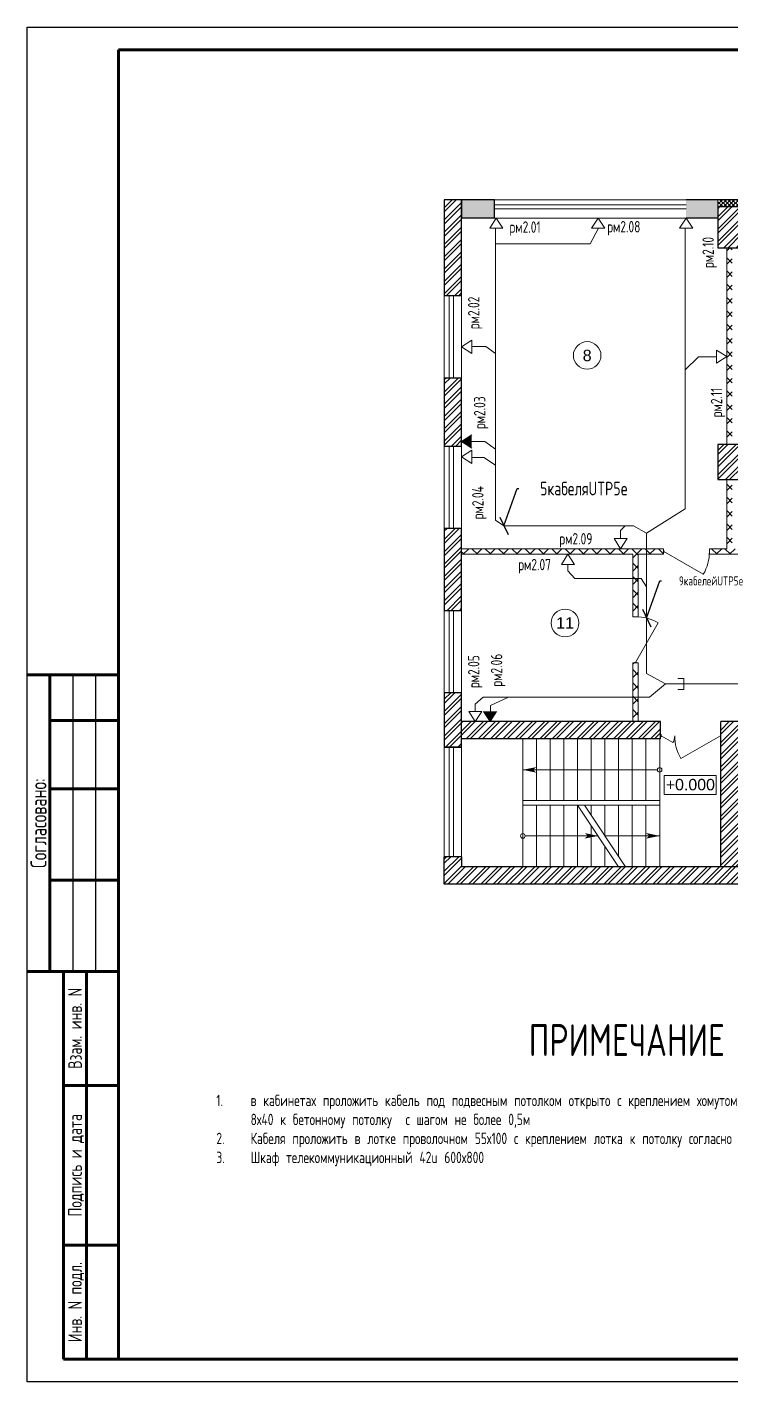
# Model space of a CAD drawing. Header units: millimetres. Extents: x 19315 to 19945, y -12070 to -11773.
# Drawn here: x 19315 to 19469.2, y -12070.5 to -11773.5 of the extents above; entities that cross this region are included whole.
import ezdxf
from ezdxf import colors
from ezdxf.entities.mleader import LeaderData, LeaderLine
from ezdxf.enums import TextEntityAlignment as Align
from ezdxf.math import Vec2, Vec3

# ---------------------------------------------------------------- set-up
doc = ezdxf.new("R2010")
doc.units = ezdxf.units.MM
doc.layers.add('0_FORMAT', color=7, linetype='Continuous')
for name, color, linetype, lineweight in [('OKNА', 153, 'Continuous', 0), ('АР 0', 7, 'Continuous', 15), ('Двери', 12, 'Continuous', 15), ('Лестн', 7, 'Continuous', 0), ('Наружные стены кирпич', 22, 'Continuous', 60), ('Отметки', 7, 'Continuous', 0), ('Перегородки', 249, 'Continuous', 18), ('Штих планы', 7, 'Continuous', 0), ('штрих кирпич', 30, 'Continuous', 0), ('Экспликация', 255, 'Continuous', 15)]:
    doc.layers.add(name, color=color, linetype=linetype, lineweight=lineweight)
doc.layers.add('Наружные стены', color=7, linetype='Continuous', lineweight=30, true_color=0x000000)
doc.layers.add('утепл', color=7, linetype='Continuous', lineweight=0, true_color=0xab9638)
doc.styles.add('1- arial', font='arial.ttf')
doc.styles.add('Arial-прямой', font='arial.ttf')
doc.styles.add('Romans_0.7', font='romans.shx', dxfattribs={"width": 0.7, "height": 300})
doc.styles.get("Standard").update_dxf_attribs({"font": 'txt.shx', "width": 0.7, "height": 2.5})

# ---------------------------------------------------------------- blocks, each defined once
blk = doc.blocks.new('*U9')
at = {"layer": '0_FORMAT'}
for p, q in [((0, 0), (0, 297)), ((0, 297), (630, 297)), ((10, 155), (10, 90)), ((15, 155), (15, 90)), ((20, 90), (8, 90)), ((630, 0), (0, 0))]:
    blk.add_line(p, q, dxfattribs=at)
at = {"layer": '0_FORMAT', "lineweight": 60}
for p, q in [((20, 5), (20, 292)), ((20, 292), (625, 292)), ((20, 155), (0, 155)), ((5, 155), (5, 90)), ((20, 145), (5, 145)), ((20, 130), (5, 130)), ((20, 110), (5, 110)), ((20, 90), (0, 90)), ((8, 5), (8, 90)), ((13, 5), (13, 90)), ((20, 65), (8, 65)), ((20, 30), (8, 30)), ((20, 5), (8, 5)), ((625, 5), (20, 5))]:
    blk.add_line(p, q, dxfattribs=at)
at = {"layer": '0_FORMAT', "style": 'Romans_0.7', "width": 0.7}
for s, height, p in [('Согласовано:', 3.5, (2.5, 122.5)), ('Взам. инв. N', 3, (10.5, 77.5)), ('Подпись и дата', 3, (10.5, 47.5)), ('Инв. N подл.', 3, (10.5, 17.5))]:
    blk.add_text(s, height=height, rotation=90, dxfattribs=at).set_placement(p, align=Align.MIDDLE_CENTER)
for tag, p in [('ДОЛЖНОСТЬ_1', (441.5, 32.5)), ('ФАМИЛИЯ_1', (460.5, 32.5)), ('ДОЛЖНОСТЬ_2', (441.5, 27.5)), ('ФАМИЛИЯ_2', (460.5, 27.5)), ('ДОЛЖНОСТЬ_3', (441.5, 22.5)), ('ФАМИЛИЯ_3', (460.5, 22.5)), ('ДОЛЖНОСТЬ_4', (441.5, 17.5)), ('ФАМИЛИЯ_4', (460.5, 17.5)), ('ДОЛЖНОСТЬ_5', (441.5, 12.5)), ('ФАМИЛИЯ_5', (460.5, 12.5)), ('ДОЛЖНОСТЬ_6', (441.5, 7.5)), ('ФАМИЛИЯ_6', (460.5, 7.5))]:
    blk.add_attdef(tag, text='', height=3, dxfattribs=at).set_placement(p, align=Align.MIDDLE_LEFT)
for tag, p in [('СТАДИЯ', (582.5, 25)), ('ЛИСТ', (597.5, 25)), ('ЛИСТОВ', (615, 25))]:
    blk.add_attdef(tag, text='', height=3, dxfattribs=at).set_placement(p, align=Align.MIDDLE_CENTER)
blk = doc.blocks.new('Экспл_Помещений')
at = {"layer": 'Экспликация'}
blk.add_circle((0, 0), 3, dxfattribs=at)
at = {"layer": 'Экспликация', "color": 0, "style": '1- arial', "flags": 12}
blk.add_attdef('№_ПОМЕЩЕНИЯ', text='', height=2.5, dxfattribs=at).set_placement((0, 0), align=Align.MIDDLE_CENTER)
blk = doc.blocks.new('A$C75693DE6')
at = {"color": 3, "lineweight": 13, "ltscale": 0.1}
for p, q in [((-1.44, 2.23), (0, 0)), ((-1.44, 2.23), (1.44, 2.23)), ((1.44, 2.23), (0, 0))]:
    blk.add_line(p, q, dxfattribs=at)
blk = doc.blocks.new('_Oblique')
at = {"color": 0, "linetype": 'ByBlock', "lineweight": -2}
blk.add_line((-0.5, -0.5), (0.5, 0.5), dxfattribs=at)

msp = doc.modelspace()

# ---------------------------------------------------------------- hatches: boundary and pattern name
at = {"lineweight": 13, "ltscale": 0.1}
h = msp.add_hatch(color=4, dxfattribs=at)
h.dxf.hatch_style = 1
h.set_gradient(color1=(255, 0, 0), color2=(255, 0, 0), tint=1)
h.paths.add_polyline_path([(19412.46, -11862.88), (19410.23, -11864.32), (19412.46, -11865.76)])
h = msp.add_hatch(color=4, dxfattribs=at)
h.dxf.hatch_style = 1
h.set_gradient(color1=(255, 0, 0), color2=(255, 0, 0), tint=1)
h.paths.add_polyline_path([(19415.01, -11923.5), (19416.45, -11925.73), (19417.89, -11923.5)])
at = {"layer": 'утепл'}
h = msp.add_hatch(dxfattribs=at)
h.set_pattern_fill('ANSI37', scale=0.2, style=0)
h.set_pattern_definition([(45, (21126.2035, -13160.87845), (-0.4490128, 0.4490128), []), (135, (21126.2035, -13160.87845), (-0.4490128, -0.4490128), [])])
h.paths.add_polyline_path([(19591.48, -11959.83), (19588.93, -11959.83), (19588.93, -11961.33), (19591.48, -11961.33)])
h.paths.add_polyline_path([(19588.93, -11959.83), (19586.38, -11959.83), (19586.38, -11961.33), (19588.93, -11961.33)])
h.paths.add_polyline_path([(19468.93, -11811.33), (19466.38, -11811.33), (19466.38, -11812.83), (19468.93, -11812.83)])
h.paths.add_polyline_path([(19471.48, -11811.33), (19468.93, -11811.33), (19468.93, -11812.83), (19471.48, -11812.83)])
h.paths.add_polyline_path([(19531.48, -11811.33), (19528.93, -11811.33), (19528.93, -11812.83), (19531.48, -11812.83)])
h.paths.add_polyline_path([(19528.93, -11811.33), (19526.38, -11811.33), (19526.38, -11812.83), (19528.93, -11812.83)])
h.paths.add_polyline_path([(19590.83, -11811.33), (19588.93, -11811.33), (19588.93, -11812.83), (19590.83, -11812.83)])
h.paths.add_polyline_path([(19588.93, -11811.33), (19587.03, -11811.33), (19587.03, -11812.83), (19588.93, -11812.83)])
h.paths.add_polyline_path([(19650.83, -11811.33), (19648.93, -11811.33), (19648.93, -11812.83), (19650.83, -11812.83)])
h.paths.add_polyline_path([(19648.93, -11811.33), (19647.03, -11811.33), (19647.03, -11812.83), (19648.93, -11812.83)])
at = {"layer": 'Штих планы'}
h = msp.add_hatch(dxfattribs=at)
h.set_pattern_fill('ANSI36', color=256, scale=0.5, style=0)
h.set_pattern_definition([(45, (19624.4339, -11813.8448), (0.841899, 3.086963), [3.96875, -0.79375, 0, -0.79375])])
h.paths.add_polyline_path([(19633.43, -11811.33), (19620.03, -11811.33), (19620.03, -11813.83), (19633.43, -11813.83)])
h.paths.add_polyline_path([(19633.43, -11813.83), (19620.03, -11813.83), (19620.03, -11815.33), (19633.43, -11815.33)])
h.paths.add_polyline_path([(19537.43, -11811.33), (19531.48, -11811.33), (19531.48, -11812.83), (19531.48, -11813.83), (19537.43, -11813.83)])
h.paths.add_polyline_path([(19537.43, -11813.83), (19531.48, -11813.83), (19531.48, -11815.33), (19537.43, -11815.33)])
h.paths.add_polyline_path([(19526.38, -11813.83), (19519.43, -11813.83), (19519.43, -11815.33), (19526.38, -11815.33)])
h.paths.add_polyline_path([(19526.38, -11812.83), (19526.38, -11811.33), (19519.43, -11811.33), (19519.43, -11813.83), (19526.38, -11813.83)])
h.paths.add_polyline_path([(19477.43, -11813.83), (19471.48, -11813.83), (19471.48, -11815.33), (19477.43, -11815.33)])
h.paths.add_polyline_path([(19477.43, -11811.33), (19471.48, -11811.33), (19471.48, -11812.83), (19471.48, -11813.83), (19477.43, -11813.83)])
h.paths.add_polyline_path([(19466.38, -11811.33), (19459.43, -11811.33), (19459.43, -11813.83), (19466.38, -11813.83), (19466.38, -11812.83)])
h.paths.add_polyline_path([(19466.38, -11813.83), (19459.43, -11813.83), (19459.43, -11815.33), (19466.38, -11815.33)])
h.paths.add_polyline_path([(19690.43, -11811.33), (19666.43, -11811.33), (19666.43, -11813.83), (19690.43, -11813.83)])
h.paths.add_polyline_path([(19690.43, -11813.83), (19666.43, -11813.83), (19666.43, -11815.33), (19690.43, -11815.33)])
h.paths.add_polyline_path([(19707.63, -11811.33), (19699.43, -11811.33), (19699.43, -11813.83), (19707.63, -11813.83)])
h.paths.add_polyline_path([(19707.63, -11813.83), (19699.43, -11813.83), (19699.43, -11815.33), (19707.63, -11815.33)])
h.paths.add_polyline_path([(19417.43, -11811.33), (19410.23, -11811.33), (19410.23, -11813.83), (19417.43, -11813.83)])
h.paths.add_polyline_path([(19417.43, -11813.83), (19410.23, -11813.83), (19410.23, -11815.33), (19417.43, -11815.33)])
h.paths.add_polyline_path([(19553.93, -11811.33), (19546.43, -11811.33), (19546.43, -11813.83), (19553.93, -11813.83)])
h.paths.add_polyline_path([(19553.93, -11813.83), (19546.43, -11813.83), (19546.43, -11815.33), (19553.93, -11815.33)])
h.paths.add_polyline_path([(19570.43, -11813.83), (19562.93, -11813.83), (19562.93, -11815.33), (19570.43, -11815.33)])
h.paths.add_polyline_path([(19570.43, -11811.33), (19562.93, -11811.33), (19562.93, -11813.83), (19570.43, -11813.83)])
h.paths.add_polyline_path([(19587.03, -11811.33), (19579.43, -11811.33), (19579.43, -11813.83), (19587.03, -11813.83), (19587.03, -11812.83)])
h.paths.add_polyline_path([(19587.03, -11813.83), (19579.43, -11813.83), (19579.43, -11815.33), (19587.03, -11815.33)])
h.paths.add_polyline_path([(19592.83, -11813.83), (19590.83, -11813.83), (19590.83, -11815.33), (19592.83, -11815.33)])
h.paths.add_polyline_path([(19592.83, -11811.33), (19590.83, -11811.33), (19590.83, -11812.83), (19590.83, -11813.83), (19592.83, -11813.83)])
h.paths.add_polyline_path([(19647.03, -11813.83), (19645.43, -11813.83), (19645.43, -11815.33), (19647.03, -11815.33)])
h.paths.add_polyline_path([(19647.03, -11811.33), (19645.43, -11811.33), (19645.43, -11813.83), (19647.03, -11813.83), (19647.03, -11812.83)])
h.paths.add_polyline_path([(19657.43, -11811.33), (19650.83, -11811.33), (19650.83, -11812.83), (19650.83, -11813.83), (19657.43, -11813.83)])
h.paths.add_polyline_path([(19657.43, -11813.83), (19650.83, -11813.83), (19650.83, -11815.33), (19657.43, -11815.33)])
h = msp.add_hatch(dxfattribs=at)
h.set_pattern_fill('ANSI37', color=256, scale=0.65, style=0)
h.set_pattern_definition([(45, (19469.0377, -11839.3211), (-1.459292, 1.459292), []), (135, (19469.0377, -11839.3211), (-1.459292, -1.459292), [])])
h.paths.add_polyline_path([(19469.53, -11821.83), (19468.93, -11821.83), (19468.93, -11864.98), (19469.53, -11864.98)])
h.paths.add_polyline_path([(19468.93, -11821.83), (19468.33, -11821.83), (19468.33, -11864.98), (19468.93, -11864.98)])
h.paths.add_polyline_path([(19529.53, -11821.83), (19528.93, -11821.83), (19528.93, -11864.98), (19529.53, -11864.98)])
h.paths.add_polyline_path([(19528.93, -11821.83), (19528.33, -11821.83), (19528.33, -11864.98), (19528.93, -11864.98)])
h.paths.add_polyline_path([(19549.93, -11887.83), (19529.53, -11887.83), (19529.53, -11872.68), (19528.93, -11872.68), (19528.93, -11889.03), (19549.93, -11889.03)])
h.paths.add_polyline_path([(19528.93, -11872.68), (19528.33, -11872.68), (19528.33, -11887.83), (19500.03, -11887.83), (19500.03, -11889.03), (19528.93, -11889.03)])
h.paths.add_polyline_path([(19489.93, -11887.83), (19469.53, -11887.83), (19469.53, -11872.68), (19468.93, -11872.68), (19468.93, -11889.03), (19489.93, -11889.03)])
h.paths.add_polyline_path([(19468.93, -11872.68), (19468.33, -11872.68), (19468.33, -11887.83), (19464.53, -11887.83), (19464.53, -11889.03), (19468.93, -11889.03)])
h.paths.add_polyline_path([(19448.93, -11912.83), (19447.73, -11912.83), (19447.73, -11925.73), (19448.93, -11925.73)])
h.paths.add_polyline_path([(19448.93, -11889.03), (19454.43, -11889.03), (19454.43, -11887.83), (19410.23, -11887.83), (19410.23, -11889.03), (19447.73, -11889.03), (19447.73, -11902.73), (19448.93, -11902.73)])
h.paths.add_polyline_path([(19587.03, -11887.83), (19560.03, -11887.83), (19560.03, -11889.03), (19560.65, -11889.03), (19587.03, -11889.03)])
h.paths.add_polyline_path([(19581.53, -11908.43), (19558.33, -11908.43), (19558.33, -11920.63), (19559.53, -11920.63), (19559.53, -11909.63), (19581.53, -11909.63)])
h.paths.add_polyline_path([(19631.23, -11908.43), (19625.63, -11908.43), (19625.63, -11909.63), (19630.03, -11909.63), (19630.03, -11925.73), (19631.23, -11925.73)])
h.paths.add_polyline_path([(19664.93, -11889.03), (19663.73, -11889.03), (19663.73, -11902.73), (19664.93, -11902.73)])
h.paths.add_polyline_path([(19664.93, -11912.83), (19663.73, -11912.83), (19663.73, -11925.73), (19664.93, -11925.73)])
at = {"layer": 'штрих кирпич'}
h = msp.add_hatch(dxfattribs=at)
h.set_pattern_fill('ANSI32', color=256, scale=0.2, style=0)
h.set_pattern_definition([(45, (10410.9705, -8989.6035), (-1.3470384, 1.3470384), []), (45, (10411.8685, -8989.6035), (-1.3470384, 1.3470384), [])])
h.paths.add_polyline_path([(19711.43, -11883.33), (19708.93, -11883.33), (19708.93, -11892.33), (19711.43, -11892.33)])
h.paths.add_polyline_path([(19708.93, -11883.33), (19707.63, -11883.33), (19707.63, -11892.33), (19708.93, -11892.33)])
h.paths.add_polyline_path([(19711.43, -11850.33), (19708.93, -11850.33), (19708.93, -11865.33), (19711.43, -11865.33)])
h.paths.add_polyline_path([(19708.93, -11850.33), (19707.63, -11850.33), (19707.63, -11865.33), (19708.93, -11865.33)])
h.paths.add_polyline_path([(19708.93, -11813.83), (19707.63, -11813.83), (19707.63, -11823.33), (19708.93, -11823.33)])
h.paths.add_polyline_path([(19711.43, -11813.83), (19708.93, -11813.83), (19708.93, -11823.33), (19711.43, -11823.33)])
h.paths.add_polyline_path([(19711.43, -11811.33), (19708.93, -11811.33), (19708.93, -11813.83), (19711.43, -11813.83)])
h.paths.add_polyline_path([(19708.93, -11811.33), (19707.63, -11811.33), (19707.63, -11813.83), (19708.93, -11813.83)])
h.paths.add_polyline_path([(19708.93, -11928.83), (19707.63, -11928.83), (19707.63, -11931.33), (19708.93, -11931.33)])
h.paths.add_polyline_path([(19711.43, -11928.83), (19708.93, -11928.83), (19708.93, -11931.33), (19711.43, -11931.33)])
h.paths.add_polyline_path([(19711.43, -11919.33), (19708.93, -11919.33), (19708.93, -11928.83), (19711.43, -11928.83)])
h.paths.add_polyline_path([(19708.93, -11919.33), (19707.63, -11919.33), (19707.63, -11928.83), (19708.93, -11928.83)])
h.paths.add_polyline_path([(19408.93, -11850.33), (19406.43, -11850.33), (19406.43, -11865.33), (19408.93, -11865.33)])
h.paths.add_polyline_path([(19410.23, -11919.33), (19408.93, -11919.33), (19408.93, -11928.83), (19410.23, -11928.83)])
h.paths.add_polyline_path([(19408.93, -11919.33), (19406.43, -11919.33), (19406.43, -11928.83), (19408.93, -11928.83)])
h.paths.add_polyline_path([(19410.23, -11883.33), (19408.93, -11883.33), (19408.93, -11901.33), (19410.23, -11901.33)])
h.paths.add_polyline_path([(19408.93, -11883.33), (19406.43, -11883.33), (19406.43, -11901.33), (19408.93, -11901.33)])
h.paths.add_polyline_path([(19410.23, -11850.33), (19408.93, -11850.33), (19408.93, -11865.33), (19410.23, -11865.33)])
h.paths.add_polyline_path([(19588.93, -11950.83), (19586.38, -11950.83), (19586.38, -11958.83), (19588.93, -11958.83)])
h.paths.add_polyline_path([(19591.48, -11950.83), (19588.93, -11950.83), (19588.93, -11958.83), (19591.48, -11958.83)])
h.paths.add_polyline_path([(19591.48, -11958.83), (19588.93, -11958.83), (19588.93, -11959.83), (19591.48, -11959.83)])
h.paths.add_polyline_path([(19588.93, -11958.83), (19586.38, -11958.83), (19586.38, -11959.83), (19588.93, -11959.83)])
h.paths.add_polyline_path([(19586.38, -11958.83), (19528.93, -11958.83), (19528.93, -11961.33), (19586.38, -11961.33), (19586.38, -11959.83)])
h.paths.add_polyline_path([(19586.38, -11957.53), (19528.93, -11957.53), (19528.93, -11958.83), (19586.38, -11958.83)])
h.paths.add_polyline_path([(19631.93, -11958.83), (19591.48, -11958.83), (19591.48, -11959.83), (19591.48, -11961.33), (19631.93, -11961.33)])
h.paths.add_polyline_path([(19631.93, -11957.53), (19591.48, -11957.53), (19591.48, -11958.83), (19631.93, -11958.83)])
h.paths.add_polyline_path([(19528.93, -11812.83), (19526.38, -11812.83), (19526.38, -11813.83), (19528.93, -11813.83)])
h.paths.add_polyline_path([(19531.48, -11812.83), (19528.93, -11812.83), (19528.93, -11813.83), (19531.48, -11813.83)])
h.paths.add_polyline_path([(19531.48, -11813.83), (19528.93, -11813.83), (19528.93, -11821.83), (19531.48, -11821.83)])
h.paths.add_polyline_path([(19528.93, -11813.83), (19526.38, -11813.83), (19526.38, -11821.83), (19528.93, -11821.83)])
h.paths.add_polyline_path([(19468.93, -11812.83), (19466.38, -11812.83), (19466.38, -11813.83), (19468.93, -11813.83)])
h.paths.add_polyline_path([(19471.48, -11812.83), (19468.93, -11812.83), (19468.93, -11813.83), (19471.48, -11813.83)])
h.paths.add_polyline_path([(19471.48, -11813.83), (19468.93, -11813.83), (19468.93, -11821.83), (19471.48, -11821.83)])
h.paths.add_polyline_path([(19468.93, -11813.83), (19466.38, -11813.83), (19466.38, -11821.83), (19468.93, -11821.83)])
h.paths.add_polyline_path([(19471.48, -11864.98), (19468.93, -11864.98), (19468.93, -11868.83), (19471.48, -11868.83)])
h.paths.add_polyline_path([(19468.93, -11864.98), (19466.38, -11864.98), (19466.38, -11868.83), (19468.93, -11868.83)])
h.paths.add_polyline_path([(19468.93, -11868.83), (19466.38, -11868.83), (19466.38, -11872.68), (19468.93, -11872.68)])
h.paths.add_polyline_path([(19471.48, -11868.83), (19468.93, -11868.83), (19468.93, -11872.68), (19471.48, -11872.68)])
h.paths.add_polyline_path([(19528.93, -11864.98), (19526.38, -11864.98), (19526.38, -11868.83), (19528.93, -11868.83)])
h.paths.add_polyline_path([(19531.48, -11864.98), (19528.93, -11864.98), (19528.93, -11868.83), (19531.48, -11868.83)])
h.paths.add_polyline_path([(19531.48, -11868.83), (19528.93, -11868.83), (19528.93, -11872.68), (19531.48, -11872.68)])
h.paths.add_polyline_path([(19528.93, -11868.83), (19526.38, -11868.83), (19526.38, -11872.68), (19528.93, -11872.68)])
h.paths.add_polyline_path([(19408.93, -11928.83), (19406.43, -11928.83), (19406.43, -11931.33), (19408.93, -11931.33)])
h.paths.add_polyline_path([(19410.23, -11928.83), (19408.93, -11928.83), (19408.93, -11931.33), (19410.23, -11931.33)])
h.paths.add_polyline_path([(19408.93, -11955.33), (19406.43, -11955.33), (19406.43, -11958.83), (19408.93, -11958.83)])
h.paths.add_polyline_path([(19410.23, -11955.33), (19408.93, -11955.33), (19408.93, -11958.83), (19468.93, -11958.83), (19468.93, -11957.53), (19410.23, -11957.53)])
h.paths.add_polyline_path([(19468.93, -11958.83), (19408.93, -11958.83), (19408.93, -11961.33), (19468.93, -11961.33)])
h.paths.add_polyline_path([(19708.93, -11955.33), (19707.63, -11955.33), (19707.63, -11957.53), (19648.93, -11957.53), (19648.93, -11958.83), (19708.93, -11958.83)])
h.paths.add_polyline_path([(19711.43, -11955.33), (19708.93, -11955.33), (19708.93, -11958.83), (19711.43, -11958.83)])
h.paths.add_polyline_path([(19711.43, -11958.83), (19708.93, -11958.83), (19708.93, -11961.33), (19711.43, -11961.33)])
h.paths.add_polyline_path([(19648.93, -11812.83), (19647.03, -11812.83), (19647.03, -11813.83), (19648.93, -11813.83)])
h.paths.add_polyline_path([(19650.83, -11812.83), (19648.93, -11812.83), (19648.93, -11813.83), (19650.83, -11813.83)])
h.paths.add_polyline_path([(19650.83, -11813.83), (19648.93, -11813.83), (19648.93, -11821.83), (19649.18, -11821.83), (19650.83, -11821.83)])
h.paths.add_polyline_path([(19648.93, -11813.83), (19647.03, -11813.83), (19647.03, -11821.83), (19648.93, -11821.83)])
h.paths.add_polyline_path([(19650.83, -11831.93), (19648.93, -11831.93), (19648.93, -11868.83), (19650.83, -11868.83)])
h.paths.add_polyline_path([(19648.93, -11831.93), (19647.03, -11831.93), (19647.03, -11868.83), (19648.93, -11868.83)])
h.paths.add_polyline_path([(19650.83, -11868.83), (19648.93, -11868.83), (19648.93, -11889.03), (19650.83, -11889.03)])
h.paths.add_polyline_path([(19648.93, -11868.83), (19647.03, -11868.83), (19647.03, -11889.03), (19648.93, -11889.03)])
h.paths.add_polyline_path([(19707.63, -11925.73), (19648.93, -11925.73), (19648.93, -11928.83), (19707.63, -11928.83)])
h.paths.add_polyline_path([(19707.63, -11928.83), (19648.93, -11928.83), (19648.93, -11929.53), (19707.63, -11929.53)])
h.paths.add_polyline_path([(19648.93, -11925.73), (19647.03, -11925.73), (19647.03, -11928.83), (19648.93, -11928.83)])
h.paths.add_polyline_path([(19648.93, -11928.83), (19647.03, -11928.83), (19647.03, -11929.08), (19647.03, -11929.53), (19648.93, -11929.53)])
h.paths.add_polyline_path([(19648.93, -11957.53), (19631.93, -11957.53), (19631.93, -11958.83), (19648.93, -11958.83)])
h.paths.add_polyline_path([(19648.93, -11958.83), (19631.93, -11958.83), (19631.93, -11961.33), (19648.93, -11961.33)])
h.paths.add_polyline_path([(19708.93, -11958.83), (19648.93, -11958.83), (19648.93, -11961.33), (19708.93, -11961.33)])
h.paths.add_polyline_path([(19453.83, -11925.73), (19410.23, -11925.73), (19410.23, -11928.83), (19453.83, -11928.83), (19453.83, -11928.58)])
h.paths.add_polyline_path([(19453.83, -11928.83), (19410.23, -11928.83), (19410.23, -11929.53), (19453.83, -11929.53)])
h.paths.add_polyline_path([(19408.93, -11958.83), (19406.43, -11958.83), (19406.43, -11961.33), (19408.93, -11961.33)])
h.paths.add_polyline_path([(19468.93, -11928.83), (19467.03, -11928.83), (19467.03, -11957.53), (19468.93, -11957.53)])
h.paths.add_polyline_path([(19470.83, -11928.83), (19468.93, -11928.83), (19468.93, -11957.53), (19470.83, -11957.53)])
h.paths.add_polyline_path([(19470.83, -11925.73), (19468.93, -11925.73), (19468.93, -11928.83), (19470.83, -11928.83)])
h.paths.add_polyline_path([(19468.93, -11925.73), (19467.03, -11925.73), (19467.03, -11928.83), (19468.93, -11928.83)])
h.paths.add_polyline_path([(19528.93, -11958.83), (19468.93, -11958.83), (19468.93, -11961.33), (19528.93, -11961.33)])
h.paths.add_polyline_path([(19528.93, -11957.53), (19468.93, -11957.53), (19468.93, -11958.83), (19528.93, -11958.83)])
h.paths.add_polyline_path([(19530.83, -11928.83), (19528.93, -11928.83), (19528.93, -11957.53), (19530.83, -11957.53)])
h.paths.add_polyline_path([(19528.93, -11928.83), (19527.03, -11928.83), (19527.03, -11957.53), (19528.93, -11957.53)])
h.paths.add_polyline_path([(19528.93, -11925.73), (19527.03, -11925.73), (19527.03, -11928.83), (19528.93, -11928.83)])
h.paths.add_polyline_path([(19530.83, -11925.73), (19528.93, -11925.73), (19528.93, -11928.83), (19530.83, -11928.83)])
h.paths.add_polyline_path([(19633.83, -11929.08), (19633.83, -11928.83), (19631.93, -11928.83), (19631.93, -11957.53), (19633.83, -11957.53)])
h.paths.add_polyline_path([(19631.93, -11928.83), (19630.03, -11928.83), (19630.03, -11957.53), (19631.93, -11957.53)])
h.paths.add_polyline_path([(19631.93, -11925.73), (19630.03, -11925.73), (19630.03, -11928.83), (19631.93, -11928.83)])
h.paths.add_polyline_path([(19633.83, -11925.73), (19631.93, -11925.73), (19631.93, -11928.83), (19633.83, -11928.83), (19633.83, -11928.58)])
h.paths.add_polyline_path([(19588.93, -11868.83), (19587.03, -11868.83), (19587.03, -11889.03), (19588.93, -11889.03)])
h.paths.add_polyline_path([(19590.83, -11868.83), (19588.93, -11868.83), (19588.93, -11889.03), (19590.83, -11889.03)])
h.paths.add_polyline_path([(19588.93, -11813.83), (19587.03, -11813.83), (19587.03, -11868.83), (19588.93, -11868.83)])
h.paths.add_polyline_path([(19590.83, -11813.83), (19588.93, -11813.83), (19588.93, -11868.83), (19590.83, -11868.83)])
h.paths.add_polyline_path([(19588.93, -11812.83), (19587.03, -11812.83), (19587.03, -11813.83), (19588.93, -11813.83)])
h.paths.add_polyline_path([(19590.83, -11812.83), (19588.93, -11812.83), (19588.93, -11813.83), (19590.83, -11813.83)])
h.paths.add_polyline_path([(19410.23, -11832.33), (19406.43, -11832.33), (19406.43, -11811.33), (19410.23, -11811.33)])

# ---------------------------------------------------------------- linework, layer by layer
at = {"color": 4, "lineweight": 13, "ltscale": 0.1}
for p, q in [((19417.64, -11820.99), (19417.64, -11817.56)), ((19438.42, -11820.99), (19440.22, -11817.56)), ((19459.22, -11879.11), (19459.22, -11817.56)), ((19417.64, -11820.99), (19417.64, -11881.56)), ((19417.64, -11820.99), (19438.42, -11820.99)), ((19412.46, -11843.48), (19415.51, -11843.48)), ((19415.51, -11843.48), (19417.64, -11845.05)), ((19462.17, -11845.75), (19459.22, -11848.6)), ((19466.11, -11845.75), (19462.17, -11845.75)), ((19412.46, -11864.34), (19415.33, -11864.34)), ((19415.33, -11864.34), (19417.64, -11866.02)), ((19412.46, -11867.81), (19415.08, -11867.81)), ((19415.08, -11867.81), (19417.64, -11869.53)), ((19450.75, -11884.41), (19459.22, -11879.11)), ((19417.64, -11881.56), (19419.5, -11882.79)), ((19419.5, -11882.79), (19447.9, -11882.79)), ((19445.05, -11883.84), (19446.08, -11882.79)), ((19447.9, -11882.79), (19450.75, -11884.41)), ((19445.05, -11885.6), (19445.05, -11883.84)), ((19450.75, -11884.41), (19450.75, -11915.14)), ((19433.5, -11891.26), (19433.5, -11892.67)), ((19433.5, -11892.67), (19435.03, -11894.32)), ((19435.03, -11894.32), (19449.54, -11894.32)), ((19449.54, -11894.32), (19450.75, -11896.21)), ((19450.75, -11915.14), (19454.91, -11917.47)), ((19451.42, -11920.34), (19454.91, -11917.47)), ((19454.91, -11917.47), (19532.97, -11917.47)), ((19413.2, -11921.9), (19414.97, -11920.34)), ((19414.97, -11920.34), (19451.42, -11920.34)), ((19416.52, -11922.19), (19420.52, -11920.34)), ((19413.2, -11923.5), (19413.2, -11921.9)), ((19416.52, -11923.5), (19416.52, -11922.19))]:
    msp.add_line(p, q, dxfattribs=at)
at = {"color": 3, "lineweight": 13, "ltscale": 0.1}
for p, q in [((19412.46, -11862.88), (19410.23, -11864.32)), ((19412.46, -11865.76), (19410.23, -11864.32)), ((19415.01, -11923.5), (19416.45, -11925.73)), ((19417.89, -11923.5), (19416.45, -11925.73))]:
    msp.add_line(p, q, dxfattribs=at)
at = {"lineweight": 13, "ltscale": 0.1}
for p, q in [((19458.9, -11916.29), (19457.61, -11916.29)), ((19458.9, -11916.29), (19458.9, -11918.66)), ((19458.9, -11918.66), (19457.61, -11918.66))]:
    msp.add_line(p, q, dxfattribs=at)
at = {"layer": 'OKNА'}
for p, q in [((19417.43, -11812.43), (19459.43, -11812.43)), ((19417.43, -11813.33), (19459.43, -11813.33)), ((19407.53, -11832.33), (19407.53, -11850.33)), ((19408.43, -11832.33), (19408.43, -11850.33)), ((19407.53, -11865.33), (19407.53, -11883.33)), ((19408.43, -11865.33), (19408.43, -11883.33)), ((19407.53, -11901.33), (19407.53, -11919.33)), ((19408.43, -11901.33), (19408.43, -11919.33)), ((19407.53, -11931.33), (19407.53, -11955.33)), ((19408.43, -11931.33), (19408.43, -11955.33))]:
    msp.add_line(p, q, dxfattribs=at)
at = {"layer": 'Двери'}
for p, q in [((19454.53, -11888.43), (19463.19, -11893.43)), ((19448.33, -11912.73), (19453.33, -11904.07)), ((19453.93, -11928.83), (19456.53, -11930.33)), ((19466.93, -11928.83), (19458.27, -11933.83))]:
    msp.add_line(p, q, dxfattribs=at)
for points in [[(19454.53, -11888.68), (19454.53, -11888.18), (19454.43, -11888.18), (19454.43, -11888.68)], [(19448.08, -11912.73), (19448.58, -11912.73), (19448.58, -11912.83), (19448.08, -11912.83)], [(19453.93, -11929.08), (19453.93, -11928.58), (19453.83, -11928.58), (19453.83, -11929.08)], [(19467.03, -11929.08), (19467.03, -11928.58), (19466.93, -11928.58), (19466.93, -11929.08)]]:
    msp.add_lwpolyline(points, close=True, dxfattribs=at)
at = {"layer": 'Двери', "ltscale": 0.5}
for centre, radius, start, end in [((19454.53, -11888.43), 10, 330, 360), ((19448.33, -11912.73), 10, 60, 90), ((19453.93, -11928.83), 3, 330, 0), ((19466.93, -11928.83), 10, 180, 210)]:
    msp.add_arc(centre, radius, start, end, dxfattribs=at)
at = {"layer": 'Лестн', "ltscale": 10}
for p, q in [((19423.63, -11929.53), (19423.63, -11943.03)), ((19426.63, -11929.53), (19426.63, -11943.03)), ((19429.63, -11929.53), (19429.63, -11943.03)), ((19432.63, -11929.53), (19432.63, -11943.03)), ((19435.63, -11929.53), (19435.63, -11943.03)), ((19438.63, -11929.53), (19438.63, -11943.03)), ((19441.63, -11929.53), (19441.63, -11943.03)), ((19444.63, -11929.53), (19444.63, -11943.03)), ((19447.63, -11929.53), (19447.63, -11943.03)), ((19450.63, -11929.53), (19450.63, -11943.03)), ((19453.63, -11929.53), (19453.63, -11943.03)), ((19423.63, -11943.03), (19423.63, -11944.03)), ((19423.63, -11943.03), (19453.63, -11943.03)), ((19423.63, -11944.03), (19453.63, -11944.03)), ((19423.63, -11957.53), (19423.63, -11944.03)), ((19426.63, -11957.53), (19426.63, -11944.03)), ((19429.63, -11957.53), (19429.63, -11944.03)), ((19432.63, -11957.53), (19432.63, -11944.03)), ((19435.63, -11957.53), (19435.63, -11944.03)), ((19438.63, -11946.28), (19438.63, -11944.03)), ((19441.63, -11950.78), (19441.63, -11944.03)), ((19444.63, -11955.28), (19444.63, -11944.03)), ((19447.63, -11957.53), (19447.63, -11944.03)), ((19450.63, -11957.53), (19450.63, -11944.03)), ((19453.63, -11943.03), (19453.63, -11944.03)), ((19453.63, -11957.53), (19453.63, -11944.03)), ((19438.63, -11957.53), (19438.63, -11948.53)), ((19441.63, -11957.53), (19441.63, -11953.03))]:
    msp.add_line(p, q, dxfattribs=at)
at = {"layer": 'Лестн'}
for p, q in [((19453.13, -11936.28), (19423.63, -11936.28)), ((19435.63, -11944.03), (19444.63, -11957.53)), ((19437.13, -11944.03), (19446.13, -11957.53)), ((19440.13, -11950.78), (19424.13, -11950.78)), ((19453.63, -11950.78), (19441.63, -11950.78))]:
    msp.add_line(p, q, dxfattribs=at)
for centre in [(19453.63, -11936.28), (19423.63, -11950.78)]:
    msp.add_circle(centre, 0.5, dxfattribs=at)
at = {"layer": 'Лестн', "lineweight": 0}
for points in [[(19423.63, -11936.28), (19426.58, -11935.7), (19425.94, -11936.3)], [(19423.63, -11936.28), (19426.57, -11936.91), (19425.94, -11936.3)], [(19440.13, -11950.78), (19437.19, -11951.36), (19437.83, -11950.76)], [(19440.13, -11950.78), (19437.2, -11950.15), (19437.83, -11950.76)], [(19453.63, -11950.78), (19450.69, -11951.36), (19451.33, -11950.76)], [(19453.63, -11950.78), (19450.7, -11950.15), (19451.33, -11950.76)]]:
    msp.add_solid(points, dxfattribs=at)
at = {"layer": 'Наружные стены'}
for p, q in [((19417.43, -11811.33), (19410.23, -11811.33)), ((19410.23, -11811.33), (19410.23, -11815.33)), ((19417.43, -11815.33), (19417.43, -11811.33)), ((19477.43, -11811.33), (19459.43, -11811.33)), ((19417.43, -11815.33), (19410.23, -11815.33)), ((19466.38, -11815.33), (19459.43, -11815.33))]:
    msp.add_line(p, q, dxfattribs=at)
at = {"layer": 'Наружные стены', "lineweight": 15}
for p, q in [((19459.43, -11811.33), (19417.43, -11811.33)), ((19417.43, -11815.33), (19459.43, -11815.33)), ((19406.43, -11832.33), (19406.43, -11850.33)), ((19410.23, -11832.33), (19410.23, -11850.33)), ((19406.43, -11865.33), (19406.43, -11883.33)), ((19410.23, -11865.33), (19410.23, -11883.33)), ((19406.43, -11901.33), (19406.43, -11919.33)), ((19410.23, -11901.33), (19410.23, -11919.33)), ((19406.43, -11931.33), (19406.43, -11955.33)), ((19410.23, -11931.33), (19410.23, -11955.33))]:
    msp.add_line(p, q, dxfattribs=at)
at = {"layer": 'Наружные стены кирпич', "lineweight": 30}
for p, q in [((19410.23, -11811.33), (19406.43, -11811.33)), ((19406.43, -11811.33), (19406.43, -11832.33)), ((19410.23, -11832.33), (19410.23, -11811.33)), ((19466.38, -11812.83), (19471.48, -11812.83)), ((19466.38, -11812.83), (19466.38, -11821.83)), ((19466.38, -11821.83), (19471.48, -11821.83)), ((19406.43, -11832.33), (19410.23, -11832.33)), ((19406.43, -11850.33), (19406.43, -11865.33)), ((19406.43, -11850.33), (19410.23, -11850.33)), ((19410.23, -11865.33), (19410.23, -11850.33)), ((19406.43, -11865.33), (19410.23, -11865.33)), ((19406.43, -11883.33), (19406.43, -11901.33)), ((19406.43, -11883.33), (19410.23, -11883.33)), ((19410.23, -11901.33), (19410.23, -11883.33)), ((19406.43, -11901.33), (19410.23, -11901.33)), ((19406.43, -11919.33), (19406.43, -11931.33)), ((19406.43, -11919.33), (19410.23, -11919.33)), ((19410.23, -11931.33), (19410.23, -11919.33)), ((19453.83, -11925.73), (19410.23, -11925.73)), ((19453.83, -11929.53), (19453.83, -11925.73)), ((19470.83, -11925.73), (19467.03, -11925.73)), ((19467.03, -11957.53), (19467.03, -11925.73)), ((19453.83, -11929.53), (19410.23, -11929.53)), ((19410.23, -11931.33), (19406.43, -11931.33)), ((19406.43, -11931.33), (19410.23, -11931.33)), ((19406.43, -11961.33), (19406.43, -11955.33)), ((19410.23, -11955.33), (19406.43, -11955.33)), ((19410.23, -11955.33), (19410.23, -11957.53)), ((19586.38, -11957.53), (19410.23, -11957.53)), ((19711.43, -11961.33), (19406.43, -11961.33))]:
    msp.add_line(p, q, dxfattribs=at)
msp.add_lwpolyline([(19466.38, -11872.68), (19471.48, -11872.68), (19471.48, -11864.98), (19466.38, -11864.98)], close=True, dxfattribs=at)
at = {"layer": 'Отметки'}
msp.add_lwpolyline([(19454.58, -11941.7), (19466.03, -11941.7), (19466.03, -11937.5), (19454.58, -11937.5)], close=True, dxfattribs=at)
at = {"layer": 'Перегородки'}
for p, q in [((19468.33, -11864.98), (19468.33, -11821.83)), ((19468.33, -11872.68), (19468.33, -11887.83)), ((19454.43, -11887.83), (19410.23, -11887.83)), ((19454.43, -11887.83), (19454.43, -11889.03)), ((19468.33, -11887.83), (19464.53, -11887.83)), ((19464.53, -11887.83), (19464.53, -11889.03)), ((19447.73, -11889.03), (19410.23, -11889.03)), ((19447.73, -11902.73), (19447.73, -11889.03)), ((19454.43, -11889.03), (19448.93, -11889.03)), ((19448.93, -11902.73), (19448.93, -11889.03)), ((19468.93, -11889.03), (19464.53, -11889.03)), ((19468.93, -11889.03), (19489.93, -11889.03)), ((19447.73, -11902.73), (19448.93, -11902.73)), ((19447.73, -11925.73), (19447.73, -11912.83)), ((19447.73, -11912.83), (19448.93, -11912.83)), ((19448.93, -11925.73), (19448.93, -11912.83))]:
    msp.add_line(p, q, dxfattribs=at)
at = {"layer": 'утепл', "color": 7}
msp.add_line((19466.38, -11812.83), (19466.38, -11811.33), dxfattribs=at)

# ---------------------------------------------------------------- block references
at = {"color": 7}
msp.add_blockref('*U9', (19315.01, -12070.47), dxfattribs=at)
at = {"color": 4, "lineweight": 13, "ltscale": 0.1}
for p, rotation in [((19417.83, -11815.33), 180), ((19440.15, -11815.33), 180), ((19459.43, -11815.33), 180), ((19410.23, -11843.56), 270), ((19468.33, -11845.71), 89.99999999999999), ((19410.23, -11867.68), 270), ((19433.53, -11889.03), 180)]:
    msp.add_blockref('A$C75693DE6', p, dxfattribs=dict(at, rotation=rotation))
for p in [(19445.07, -11887.83), (19413.22, -11925.73)]:
    msp.add_blockref('A$C75693DE6', p, dxfattribs=at)
at = {"layer": 'Экспликация'}
ref = msp.add_blockref('Экспл_Помещений', (19437.74, -11845.45), dxfattribs=dict(at, xscale=1.008, yscale=1.008, zscale=1.008, rotation=0.08330494575541958))
ref.add_attrib('№_ПОМЕЩЕНИЯ', '8', dxfattribs={"color": 7, "height": 2.52, "rotation": 0.0833, "style": '1- arial'}).set_placement((19437.74, -11845.45), align=Align.MIDDLE_CENTER)
ref = msp.add_blockref('Экспл_Помещений', (19432.89, -11904.1), dxfattribs=dict(at, xscale=1.008, yscale=1.008, zscale=1.008))
ref.add_attrib('№_ПОМЕЩЕНИЯ', '11', dxfattribs={"color": 7, "height": 2.52, "style": '1- arial'}).set_placement((19432.89, -11904.1), align=Align.MIDDLE_CENTER)

# ---------------------------------------------------------------- texts
at = {"color": 4, "lineweight": 13, "ltscale": 0.1, "char_height": 2.5, "attachment_point": 1}
for s, insert in [('рм2.01', (19420.71, -11816.06)), ('рм2.08', (19442.12, -11815.98)), ('рм2.09', (19431.63, -11884.39)), ('рм2.07', (19422.62, -11890.05))]:
    msp.add_mtext_dynamic_manual_height_columns(s, width=8.317, gutter_width=17.5, heights=[0], dxfattribs=dict(at, insert=insert))
at = {"color": 4, "lineweight": 13, "ltscale": 0.1, "char_height": 2.5, "attachment_point": 1, "rotation": 90}
for s, insert in [('рм2.10', (19463, -11826.29)), ('рм2.02', (19411.63, -11839.71)), ('рм2.11', (19464.83, -11859.02)), ('рм2.03', (19412.93, -11861.61)), ('рм2.04', (19412.53, -11881.38)), ('рм2.05', (19411.63, -11918.39)), ('рм2.06', (19416.63, -11918.07))]:
    msp.add_mtext_dynamic_manual_height_columns(s, width=8.317, gutter_width=17.5, heights=[0], dxfattribs=dict(at, insert=insert))
at = {"lineweight": 13, "ltscale": 0.1, "insert": (19353.98, -12007.51), "char_height": 2.5, "attachment_point": 1}
msp.add_mtext_dynamic_manual_height_columns('\\pi-7.5,l10,t10;1.^Iв кабинетах проложить кабель под подвесным потолком открыто с креплением хомутом-дюбелем 8х40 к бетонному потолку  с шагом не более 0,5м\\P2.^IКабеля проложить в лотке проволочном 55х100 с креплением лотка к потолку согласно узла "А"\\P3.^IШкаф телекоммуникационный 42u 600х800\\P ', width=142.1265, gutter_width=12.5, heights=[0], dxfattribs=at)
at = {"layer": 'АР 0', "ltscale": 3, "width": 0.7}
msp.add_text('ПРИМЕЧАНИЕ', height=7, dxfattribs=at).set_placement((19446.44, -11999.03), align=Align.CENTER)
at = {"layer": 'Отметки', "style": 'Arial-прямой'}
msp.add_text('+0.000', height=2.5, dxfattribs=at).set_placement((19454.96, -11940.78))

# ---------------------------------------------------------------- leaders
at = {"lineweight": 13, "ltscale": 0.1}
ml = msp.add_multileader_mtext('Standard', dxfattribs=at)
ml.set_content('5кабеляUTP5e ', color=256)
ml.set_leader_properties()
ml.set_arrow_properties(name='OBLIQUE')
ml.build(insert=Vec2(0, 0))
ml.multileader.update_dxf_attribs({"text_right_attachment_type": 6, "dogleg_length": 0.36, "arrow_head_size": 3})
ctx = ml.context
ctx.base_point, ctx.char_height, ctx.arrow_head_size, ctx.plane_origin = Vec3(19422.79, -11874.64), 3, 3, Vec3(19419.5, -11882.79)
ctx.right_attachment, ctx.text_align_type = 6, 1
notes = []
notes.append((ctx, [(0, (1, 1, 0), (19422.43, -11874.64), (1, 0), 0.36, [(0, [(19419.5, -11882.79)], 0, [])])]))
ctx.mtext.insert, ctx.mtext.alignment, ctx.mtext.flow_direction = Vec3(19437.04, -11873.14), 2, 5
ml = msp.add_multileader_mtext('Standard', dxfattribs=at)
ml.set_content('9кабелейUTP5e ', color=256)
ml.set_leader_properties()
ml.set_arrow_properties(name='OBLIQUE')
ml.build(insert=Vec2(0, 0))
ml.multileader.update_dxf_attribs({"text_right_attachment_type": 6, "dogleg_length": 0.36, "arrow_head_size": 3})
ctx = ml.context
ctx.base_point, ctx.char_height, ctx.arrow_head_size, ctx.plane_origin = Vec3(19454.04, -11894.88), 2, 3, Vec3(19450.75, -11903.02)
ctx.right_attachment, ctx.text_align_type = 6, 1
notes.append((ctx, [(0, (1, 1, 0), (19453.68, -11894.88), (1, 0), 0.36, [(0, [(19450.75, -11903.02)], 0, [])])]))
ctx.mtext.insert, ctx.mtext.alignment, ctx.mtext.flow_direction = Vec3(19464.91, -11893.88), 2, 5
for ctx, leaders in notes:
    for number, flags, end, landing, length, lines in leaders:
        leader = LeaderData()
        leader.index, (leader.has_last_leader_line, leader.has_dogleg_vector, leader.attachment_direction) = number, flags
        leader.last_leader_point, leader.dogleg_vector, leader.dogleg_length = Vec3(end), Vec3(landing), length
        for number, points, colour, breaks in lines:
            line = LeaderLine()
            line.index, line.vertices, line.color, line.breaks = number, Vec3.list(points), colors.encode_raw_color(colour), breaks
            leader.lines.append(line)
        ctx.leaders.append(leader)

doc.saveas('drawing.dxf')
